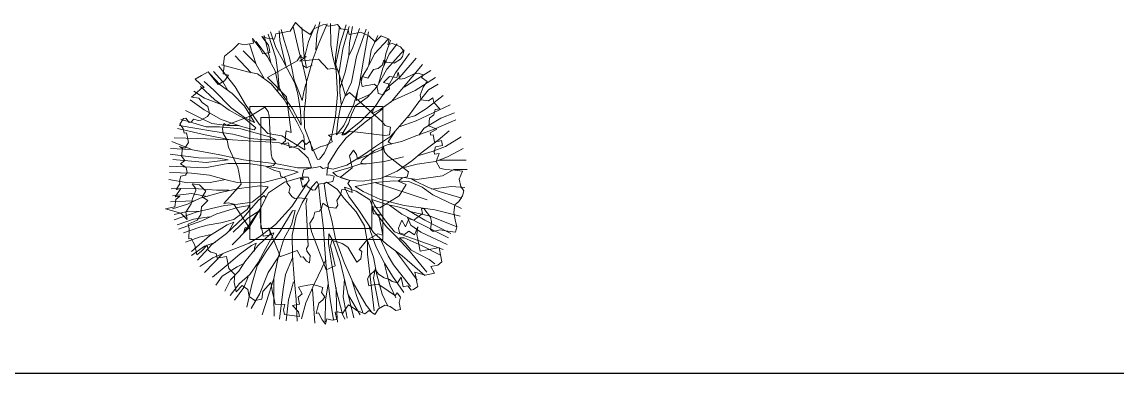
# Model space of a CAD drawing. Header units: millimetres. Extents: x 14385 to 129787, y 107826 to 186798.
# Drawn here: x 46392 to 52562, y 122247 to 124224 of the extents above; entities that cross this region are included whole.
import ezdxf

# ---------------------------------------------------------------- set-up
doc = ezdxf.new("R2010")
doc.units = ezdxf.units.MM
doc.header["$LTSCALE"] = 1000
doc.layers.add('FF-PLANTS', color=86, linetype='Continuous')

# ---------------------------------------------------------------- blocks, each defined once
blk = doc.blocks.new('A$C248961A9')
at = {"linetype": 'Continuous', "lineweight": 5}
for p, q in [((-134.2, 873.2), (-101.3, 736.2)), ((-85.4, 867.6), (-73, 720.8)), ((-7.8, 883), (-47.6, 789.2)), ((16.9, 898.9), (-0.3, 825.9)), ((59, 888.7), (13, 782.8)), ((78.9, 770.2), (76.7, 890.3)), ((127.7, 875.5), (116.2, 783.4)), ((164.6, 882.3), (131.6, 774.9)), ((182.2, 873.2), (147.3, 747.3)), ((201.3, 873), (183.3, 781.7)), ((-297, 822.6), (-259, 669.6)), ((-274.1, 830.7), (-231.2, 696.8)), ((-231.5, 755.4), (-261.8, 844)), ((-212.9, 849), (-209.1, 794.4)), ((-200.9, 855.9), (-183.2, 794.5)), ((-0.3, 825.9), (-5, 742.7)), ((240.6, 861.1), (201, 749.1)), ((278.2, 858.4), (224.3, 703.9)), ((262, 683.1), (290.5, 843.9)), ((343.3, 822), (306.7, 739.6)), ((-379.6, 776.3), (-341.9, 659.4)), ((-341.8, 789.7), (-277.8, 701.9)), ((-191.5, 682.8), (-231.5, 755.4)), ((-209.1, 794.4), (-190.6, 723.6)), ((-183.2, 794.5), (-155.8, 704.3)), ((-47.6, 789.2), (-68.1, 705.9)), ((13, 782.8), (-21.1, 692.4)), ((88.8, 711.4), (78.9, 770.2)), ((116.2, 783.4), (105.6, 697.9)), ((131.6, 774.9), (105.9, 656.4)), ((147.3, 747.3), (123.6, 606.8)), ((201, 749.1), (179.6, 710.4)), ((183.3, 781.7), (180.6, 710.6)), ((402.2, 801.5), (325.3, 719)), ((415, 795.6), (389, 718.6)), ((491.1, 742.4), (395, 632.4)), ((453.1, 776), (406.8, 717.1)), ((-370.4, 612.8), (-460.3, 709)), ((-415.6, 736.6), (-343.1, 665.6)), ((-277.8, 701.9), (-235.6, 623.3)), ((-231.2, 696.8), (-220.1, 613.8)), ((-164.3, 633.1), (-191.5, 682.8)), ((-190.6, 723.6), (-175.4, 653.2)), ((-155.8, 704.3), (-140.5, 639.3)), ((-101.3, 736.2), (-77.4, 647.3)), ((-73, 720.8), (-59, 639.5)), ((-21.1, 692.4), (-56.2, 567.5)), ((108.5, 628.1), (88.8, 711.4)), ((105.6, 697.9), (104.8, 662.5)), ((180.6, 710.6), (160.1, 615.6)), ((224.3, 703.9), (195.8, 560.2)), ((238.7, 540.5), (262, 683.1)), ((325.3, 719), (286.1, 639.1)), ((306.7, 739.6), (293.4, 656.7)), ((406.8, 717.1), (372.5, 639.3)), ((389, 718.6), (377.8, 653.3)), ((443.6, 612.8), (522.1, 721.3)), ((559.8, 695.1), (468.5, 587.2)), ((-529.8, 560.9), (-582.1, 620.2)), ((-552.7, 649.9), (-460.1, 534)), ((-391, 618.1), (-536.1, 657.7)), ((-333.7, 606.8), (-391, 618.1)), ((-341.9, 659.4), (-297.6, 580.3)), ((-235.6, 623.3), (-217.5, 542.9)), ((-123.2, 554.4), (-164.3, 633.1)), ((-140.5, 639.3), (-127.9, 571.5)), ((-79.9, 655.3), (-58.1, 640.7)), ((-77.4, 647.3), (-58, 566.1)), ((-58.1, 640.7), (-27, 655.9)), ((104.8, 662.5), (127.7, 595.9)), ((116.2, 489.9), (108.5, 628.1)), ((286.1, 639.1), (243.8, 570.4)), ((395, 632.4), (339.7, 536.3)), ((372.5, 639.3), (346.9, 548.5)), ((595.9, 660.1), (420.7, 451.1)), ((641.7, 625), (491.5, 532.3)), ((-634.3, 564.3), (-579.4, 514)), ((-543.6, 544), (-600.6, 605.6)), ((-500.9, 513.6), (-529.8, 560.9)), ((-257.6, 550.4), (-333.7, 606.8)), ((-220.1, 613.8), (-212.1, 531.2)), ((-127.9, 571.5), (-102.8, 510.7)), ((-58, 566.1), (-61, 473.7)), ((127.7, 595.9), (130.3, 502.5)), ((160.1, 615.6), (129.5, 523.7)), ((195.8, 560.2), (165.4, 496.1)), ((468.5, 587.2), (394, 526.5)), ((395.5, 526.8), (443.6, 612.8)), ((667.9, 586.8), (553.5, 512.4)), ((-692.9, 509.1), (-633.6, 469.4)), ((-574.7, 460.6), (-655.6, 536.3)), ((-579.4, 514), (-482.6, 415.1)), ((-476.5, 496.4), (-543.6, 544)), ((-408, 424.5), (-476.5, 496.4)), ((-460.1, 534), (-402.4, 434.2)), ((-183.8, 461.5), (-257.6, 550.4)), ((-217.5, 542.9), (-219.1, 511.6)), ((-212.1, 531.2), (-193.9, 490.3)), ((-107.6, 493.6), (-123.2, 554.4)), ((-91.1, 399), (-107.6, 493.6)), ((-102.8, 510.7), (-83.4, 457.2)), ((-83.4, 457.2), (-73.4, 506.2)), ((-73.4, 506.2), (-61.7, 551.4)), ((130.3, 502.5), (137.4, 435.7)), ((165.4, 496.1), (132.5, 421.9)), ((208.2, 436.9), (238.7, 540.5)), ((228.9, 502.1), (221.4, 456.8)), ((339.7, 536.3), (283.6, 473.2)), ((324.8, 416.9), (395.5, 526.8)), ((553.5, 512.4), (417.6, 450.4)), ((569.2, 442.1), (629.5, 516.8)), ((629.5, 516.8), (682.8, 549.4)), ((-712.6, 461.2), (-635.2, 404)), ((-633.6, 469.4), (-533.4, 432)), ((-494.1, 403), (-574.7, 460.6)), ((-402.4, 434.2), (-324.4, 322.7)), ((-193.9, 490.3), (-137.6, 409.4)), ((-111.3, 333.8), (-183.8, 461.5)), ((-61, 473.7), (-72.2, 391.3)), ((104.3, 365.8), (116.2, 489.9)), ((152.2, 316.2), (208.2, 436.9)), ((283.6, 473.2), (218.1, 426.2)), ((221.4, 456.8), (302.6, 493.3)), ((420.7, 451.1), (356.1, 405.4)), ((520.3, 374.1), (569.2, 442.1)), ((711.7, 485.1), (617.2, 411.7)), ((-739.4, 400), (-646, 353.7)), ((-635.2, 404), (-539.3, 349.7)), ((-399.4, 349.5), (-494.1, 403)), ((-482.6, 415.1), (-401.9, 357.5)), ((-350.5, 332.1), (-408, 424.5)), ((-137.6, 409.4), (-88.6, 317.3)), ((-88.6, 317.3), (-91.1, 399)), ((-72.2, 391.3), (-68.6, 303.4)), ((132.5, 421.9), (117.9, 340.9)), ((195.3, 377.6), (178.2, 327)), ((218.1, 426.2), (195.3, 377.6)), ((248.8, 341), (324.8, 416.9)), ((373.3, 412.2), (272.3, 334.2)), ((311.4, 383.1), (321, 417.1)), ((356.1, 405.4), (311.4, 383.1)), ((415.3, 254.7), (520.3, 374.1)), ((552.3, 370.2), (508.9, 358.8)), ((617.2, 411.7), (552.3, 370.2)), ((750.8, 431.6), (560.5, 343.1)), ((775.9, 387.8), (699, 356.5)), ((-775.3, 316.6), (-676.7, 299.2)), ((-718, 336.3), (-766.3, 350.6)), ((-624, 309.3), (-718, 336.3)), ((-646, 353.7), (-591.4, 327.9)), ((-548.7, 309.3), (-624, 309.3)), ((-591.4, 327.9), (-505.3, 315.3)), ((-428.4, 297.5), (-548.7, 309.3)), ((-539.3, 349.7), (-425, 311)), ((-505.3, 315.3), (-436.6, 316)), ((-425, 311), (-353.7, 292)), ((-401.9, 357.5), (-350.5, 332.1)), ((-343, 302.8), (-399.4, 349.5)), ((-324.4, 322.7), (-275.6, 271.2)), ((-74, 258.5), (-111.3, 333.8)), ((82.3, 250.1), (104.3, 365.8)), ((117.9, 340.9), (110, 263.5)), ((110, 263.5), (152.2, 316.2)), ((178.2, 327), (140.2, 263.5)), ((152, 262.8), (248.8, 341)), ((272.3, 334.2), (165.5, 247.5)), ((560.5, 343.1), (463.1, 308.6)), ((699, 356.5), (605.6, 300.4)), ((783.1, 348.8), (657.6, 294.4)), ((-784.4, 299.8), (-629.4, 264.4)), ((-676.7, 299.2), (-587, 284.1)), ((-629.4, 264.4), (-486.2, 235)), ((-587, 284.1), (-473.7, 267.6)), ((-473.7, 267.6), (-378, 243.1)), ((-265.9, 253), (-428.4, 297.5)), ((-353.7, 292), (-343, 302.8)), ((-275.6, 271.2), (-196.9, 258.1)), ((-229.9, 236.1), (-265.9, 253)), ((-196.9, 258.1), (-67.7, 178.8)), ((-67.7, 178.8), (-74, 258.5)), ((-68.6, 303.4), (-31.1, 204.7)), ((42.6, 161.6), (82.3, 250.1)), ((165.5, 247.5), (117.5, 186.1)), ((140.2, 263.5), (152, 262.8)), ((329.6, 197), (415.3, 254.7)), ((439.6, 281.2), (402.6, 223.2)), ((562.7, 260.3), (476.8, 226.1)), ((657.6, 294.4), (562.7, 260.3)), ((605.6, 300.4), (574.6, 261.8)), ((683.2, 233.6), (745.6, 285.3)), ((812.6, 252.6), (724.1, 198.6)), ((-711.4, 180.8), (-824.8, 186.6)), ((-700.5, 178.9), (-817.4, 226.6)), ((-670, 243), (-804.2, 246.5)), ((-475.6, 235.1), (-670, 243)), ((-358.7, 228), (-475.6, 235.1)), ((-378, 243.1), (-286.9, 234.7)), ((-216.5, 220.8), (-358.7, 228)), ((-286.9, 234.7), (-229.9, 236.1)), ((-103.8, 185), (-216.5, 220.8)), ((-31.1, 204.7), (2.9, 124.4)), ((117.5, 186.1), (63.8, 98.9)), ((268.5, 155.2), (329.6, 197)), ((396.4, 208), (325.6, 175.9)), ((476.8, 226.1), (396.4, 208)), ((402.6, 223.2), (423, 210.4)), ((594, 165.6), (683.2, 233.6)), ((724.1, 198.6), (649.1, 168.8)), ((824.3, 186.8), (735.5, 140.2)), ((-666.3, 134.9), (-826.8, 154.2)), ((-810.8, 125.5), (-705.2, 116)), ((-547, 151.7), (-700.5, 178.9)), ((-555.7, 132.8), (-666.3, 134.9)), ((-623.1, 107.8), (-498.9, 123.5)), ((-498.9, 123.5), (-555.7, 132.8)), ((-412.3, 122.7), (-547, 151.7)), ((-48.5, 132.7), (-103.8, 185)), ((-29.9, 78), (-48.5, 132.7)), ((2.9, 124.4), (14.3, 125.7)), ((14.3, 125.7), (42.6, 161.6)), ((168.7, 93.4), (268.5, 155.2)), ((325.6, 175.9), (255.3, 120.4)), ((489.1, 140.1), (380.5, 113.9)), ((535.3, 116.9), (594, 165.6)), ((649.1, 168.8), (574.6, 147.6)), ((735.5, 140.2), (668.3, 114.2)), ((-630.4, 78.5), (-831.3, 87.1)), ((-705.2, 116), (-623.1, 107.8)), ((-501.2, 101.7), (-630.4, 78.5)), ((-384.8, 102.9), (-501.2, 101.7)), ((-225.9, 100.4), (-412.3, 122.7)), ((-133.5, 62.4), (-384.8, 102.9)), ((-109.4, 78.1), (-225.9, 100.4)), ((-104.3, 53.6), (-133.5, 62.4)), ((-33.5, 77), (-109.4, 78.1)), ((63.8, 98.9), (63.9, 75.5)), ((63.9, 75.5), (91.3, 70.6)), ((180.6, 77.8), (90.1, 51.2)), ((91.3, 70.6), (168.7, 93.4)), ((247.4, 100.5), (180.6, 77.8)), ((279.3, 99.9), (247.4, 100.5)), ((255.3, 120.4), (247.8, 103.8)), ((247.8, 103.8), (257.7, 101.7)), ((380.5, 113.9), (279.3, 99.9)), ((452.3, 58.7), (535.3, 116.9)), ((565.3, 97.6), (476.2, 75.5)), ((668.3, 114.2), (565.3, 97.6)), ((840.8, 120.9), (689.3, 120.8)), ((771.2, 67.7), (707.7, 32.9)), ((847.3, 69), (771.2, 67.7)), ((-834.4, 12.8), (-727, -6.1)), ((-829.9, 51.1), (-706.2, 47.4)), ((-706.2, 47.4), (-605.5, 35.8)), ((-605.5, 35.8), (-511.6, 9.8)), ((-600.1, -4.7), (-515.3, 12.2)), ((-511.6, 9.8), (-448.4, -5.6)), ((-292.9, -3.5), (-197.9, 20.9)), ((-197.9, 20.9), (-104.3, 53.6)), ((-84.6, 24.7), (-181.2, -3.3)), ((-140.4, -139.7), (-43, 9)), ((-48.6, 24.9), (-84.6, 24.7)), ((-43, 9), (-48.6, 24.9)), ((0, 0), (-25.6, -27.8)), ((9.2, -15.1), (0, 0)), ((90.1, 51.2), (115.1, 30.8)), ((115.1, 30.8), (187.6, 5.7)), ((187.6, 5.7), (258.1, 2.5)), ((258.1, 2.5), (358.2, 17.4)), ((431, 5.1), (328.9, -4.8)), ((358.2, 17.4), (452.3, 58.7)), ((504.2, 21.7), (389, 28.2)), ((518.6, 1.3), (431, 5.1)), ((563.1, 12.9), (504.2, 21.7)), ((592.9, -31), (518.6, 1.3)), ((556.6, 1.9), (533, 15)), ((625.2, -30.5), (556.6, 1.9)), ((707.7, 32.9), (563.1, 12.9)), ((-820.2, -40.8), (-690.2, -38.8)), ((-727, -6.1), (-600.1, -4.7)), ((-690.2, -38.8), (-564.6, -47.3)), ((-542.5, -60.8), (-656.4, -92.4)), ((-564.6, -47.3), (-495.5, -48.7)), ((-437, -38.4), (-542.5, -60.8)), ((-448.4, -5.6), (-292.9, -3.5)), ((-320.9, -24.4), (-437, -38.4)), ((-274.3, -29.4), (-320.9, -24.4)), ((-308, -70.7), (-274.3, -29.4)), ((-181.2, -3.3), (-271.8, -63.1)), ((-25.6, -27.8), (-82.3, -118.9)), ((19.2, -109), (9.2, -15.1)), ((54.5, -2.3), (40.5, -12.7)), ((40.5, -12.7), (54.6, -105.8)), ((115, -42.8), (54.5, -2.3)), ((154.2, -94.2), (115, -42.8)), ((155.2, -31.1), (180.8, -83.3)), ((220.8, -53.4), (155.2, -31.1)), ((328.9, -4.8), (215.4, -26.8)), ((215.4, -26.8), (261, -55.6)), ((298.4, -103.1), (220.8, -53.4)), ((261, -55.6), (359.5, -100.8)), ((331.9, -6.4), (621, -101.8)), ((654, -74.5), (592.9, -31)), ((689.2, -55.3), (625.2, -30.5)), ((757, -27.1), (645.4, -42.2)), ((816, -93.5), (689.2, -55.3)), ((834.5, -33), (757, -27.1)), ((-824.6, -114.3), (-740.7, -109.3)), ((-813, -79.8), (-705.2, -66.5)), ((-740.7, -109.3), (-690.2, -107.1)), ((-656.4, -92.4), (-728.4, -126.9)), ((-705.2, -66.5), (-617.3, -83.1)), ((-445.3, -127.6), (-364, -114.6)), ((-331, -106.6), (-415.8, -203.6)), ((-364, -114.6), (-308, -70.7)), ((-298.1, -78.3), (-331, -106.6)), ((-271.8, -63.1), (-315.4, -148.1)), ((-285.1, -91.5), (-298.1, -78.3)), ((-82.3, -118.9), (-116, -194.3)), ((38.3, -262.9), (19.2, -109)), ((54.6, -105.8), (84, -218)), ((221.4, -170.7), (154.2, -94.2)), ((180.8, -83.3), (236.6, -161)), ((322.3, -163.1), (298.4, -103.1)), ((310, -99.6), (325.5, -131.5)), ((388.2, -126.7), (310, -99.6)), ((359.5, -100.8), (492.7, -133.3)), ((815.4, -150.2), (654, -74.5)), ((-728.4, -126.9), (-812.7, -152.3)), ((-804.6, -184.7), (-721.2, -166)), ((-803.3, -214.3), (-674.8, -170)), ((-721.2, -166), (-664.5, -168.8)), ((-674.8, -170), (-519.4, -133.8)), ((-562.5, -181.3), (-647.6, -219.7)), ((-447.1, -146.2), (-562.5, -181.3)), ((-519.4, -133.8), (-445.3, -127.6)), ((-466.7, -212.2), (-393.2, -157.1)), ((-378.4, -133.7), (-447.1, -146.2)), ((-393.2, -157.1), (-378.4, -133.7)), ((-387.8, -206.1), (-321.7, -162.2)), ((-315.4, -148.1), (-383.5, -260.7)), ((-232, -240.3), (-140.4, -139.7)), ((-136.6, -163.5), (-208.8, -282.3)), ((-143, -242.7), (-122.9, -162.7)), ((-122.9, -162.7), (-136.6, -163.5)), ((268.4, -249.3), (221.4, -170.7)), ((236.6, -161), (319.3, -286.5)), ((392.4, -255), (322.3, -163.1)), ((325.5, -131.5), (380.8, -212.6)), ((455.5, -141.2), (388.2, -126.7)), ((479, -182.1), (410.3, -131.6)), ((502.5, -154.7), (455.5, -141.2)), ((580.1, -235.4), (479, -182.1)), ((492.7, -133.3), (664.4, -158.8)), ((608.4, -216.6), (502.5, -154.7)), ((639.3, -195), (533.1, -170.7)), ((664.4, -158.8), (806.7, -194.7)), ((-787.4, -243), (-694.7, -211.5)), ((-647.6, -219.7), (-779.6, -268)), ((-694.7, -211.5), (-603.8, -198.7)), ((-658.8, -256.2), (-617.4, -245.3)), ((-617.4, -245.3), (-541.6, -231.3)), ((-605.1, -305.6), (-504.3, -243.7)), ((-541.6, -231.3), (-466.7, -212.2)), ((-415.8, -203.6), (-509.7, -291.8)), ((-504.3, -243.7), (-468.1, -227.5)), ((-468.1, -227.5), (-496.6, -279.4)), ((-471.9, -283.8), (-387.8, -206.1)), ((-323.8, -311), (-232, -240.3)), ((-185.5, -322.2), (-143, -242.7)), ((-116, -194.3), (-138.5, -301.5)), ((84, -218), (105.3, -321.3)), ((380.8, -212.6), (437.3, -282.8)), ((510.1, -201.1), (528.9, -245.2)), ((528.9, -245.2), (586, -284.3)), ((741.2, -315.3), (580.1, -235.4)), ((755.7, -290.9), (608.4, -216.6)), ((785.5, -251.5), (639.3, -195)), ((-751.4, -288.7), (-658.8, -256.2)), ((-706.5, -393.3), (-605.1, -305.6)), ((-663.2, -312.6), (-595.9, -298.3)), ((-509.7, -291.8), (-591.9, -354.1)), ((-383.5, -260.7), (-476.2, -355.1)), ((-260.3, -293.2), (-331.5, -360.7)), ((-290, -378.5), (-247.8, -303.4)), ((-208.8, -282.3), (-285.8, -392.6)), ((-242.3, -287.3), (-260.3, -293.2)), ((-247.8, -303.4), (-242.3, -287.3)), ((-138.5, -301.5), (-137.2, -416.5)), ((43.8, -355.7), (38.3, -262.9)), ((68.2, -292.9), (65.7, -347.8)), ((92.1, -335.8), (68.2, -292.9)), ((280.9, -322.4), (268.4, -249.3)), ((302.8, -280.4), (294.2, -251.3)), ((335.2, -369.5), (302.8, -280.4)), ((319.3, -286.5), (392.2, -351)), ((453.7, -316.6), (392.4, -255)), ((437.3, -282.8), (502.3, -307.4)), ((502.3, -307.4), (570.3, -331.3)), ((586, -284.3), (734.4, -353.1)), ((-739.8, -339.6), (-663.2, -312.6)), ((-706.5, -415.8), (-633.7, -362.9)), ((-591.9, -354.1), (-673.1, -441.7)), ((-633.7, -362.9), (-569.1, -339.6)), ((-510.3, -396.5), (-381.8, -346.8)), ((-431.6, -406.5), (-367.2, -359.7)), ((-331.5, -360.7), (-405.8, -451.1)), ((-381.8, -346.8), (-323.8, -311)), ((-367.2, -359.7), (-342, -346.9)), ((-342, -346.9), (-351.1, -372.3)), ((-219.8, -434.1), (-185.5, -322.2)), ((52.7, -477.6), (43.8, -355.7)), ((65.7, -347.8), (83.9, -468.8)), ((131.2, -449.2), (92.1, -335.8)), ((105.3, -321.3), (153.5, -455.1)), ((319.1, -425.3), (280.9, -322.4)), ((284.6, -408), (285.4, -332.1)), ((381.5, -458.9), (335.2, -369.5)), ((401.4, -417.4), (359.6, -323.8)), ((392.2, -351), (480.9, -417.6)), ((518.5, -386.1), (453.7, -316.6)), ((465.1, -315.3), (497.2, -345.8)), ((492.7, -315.8), (465.1, -315.3)), ((593.3, -360.6), (492.7, -315.8)), ((497.2, -345.8), (531.1, -385.6)), ((570.3, -331.3), (712.1, -381.3)), ((692.9, -412), (593.3, -360.6)), ((-658.6, -477.1), (-586, -428.6)), ((-633.2, -511.2), (-531.8, -406.4)), ((-586, -428.6), (-510.3, -396.5)), ((-499.3, -464.6), (-431.6, -406.5)), ((-351.1, -372.3), (-351.9, -390.6)), ((-285.8, -392.6), (-335.9, -473.7)), ((-330, -454.2), (-290, -378.5)), ((-274, -510.6), (-215.1, -422.4)), ((-176.8, -523.1), (-137.2, -428.2)), ((-137.2, -416.5), (-128.4, -543.8)), ((303.6, -567.3), (284.6, -408)), ((338.6, -524.6), (319.1, -425.3)), ((431.9, -467.5), (401.4, -417.4)), ((516, -486.9), (444, -390.2)), ((480.9, -417.6), (608.5, -528.1)), ((619.7, -508.7), (518.5, -386.1)), ((531.1, -385.6), (633.2, -438.6)), ((-588.4, -537.9), (-499.3, -464.6)), ((-534, -531.7), (-449.3, -479.6)), ((-449.3, -479.6), (-407.6, -459)), ((-405.8, -451.1), (-439.6, -503.1)), ((-377.6, -523.1), (-330, -454.2)), ((-335.9, -473.7), (-365.3, -578.1)), ((-241.7, -544.3), (-219.8, -434.1)), ((-14.1, -577.1), (50.6, -440.6)), ((75.1, -660.6), (52.7, -477.6)), ((83.9, -468.8), (109.1, -609.7)), ((160.7, -574.1), (131.2, -449.2)), ((153.5, -455.1), (205.4, -568.9)), ((330.9, -485.7), (319.4, -543.6)), ((396, -525.2), (380.3, -463.5)), ((427, -532.5), (381.5, -458.9)), ((526.8, -590.3), (431.9, -467.5)), ((565.9, -555.3), (516, -486.9)), ((633.2, -438.6), (664.2, -462.9)), ((-569, -582.9), (-534, -531.7)), ((-485.4, -553.4), (-518.1, -616.9)), ((-439.6, -503.1), (-485.4, -553.4)), ((-436, -573.9), (-377.6, -523.1)), ((-410.9, -595.2), (-386.9, -535.7)), ((-322, -628.6), (-274, -510.6)), ((-242, -545.5), (-269.3, -627)), ((-241.8, -646.8), (-241.7, -544.3)), ((-190.2, -604.9), (-176.8, -523.1)), ((-128.4, -543.8), (-115.9, -662.7)), ((149.2, -649.1), (155, -548.7)), ((223, -640.9), (195, -547.6)), ((319.4, -543.6), (350.5, -705.6)), ((368.4, -633.5), (338.6, -524.6)), ((412.5, -585.8), (396, -525.2)), ((489.5, -623.8), (427, -532.5)), ((-488.1, -641.5), (-436, -573.9)), ((-463.2, -667.1), (-410.9, -595.2)), ((-365.3, -578.1), (-394.5, -705.9)), ((-210.6, -774.6), (-190.2, -604.9)), ((-132.1, -563.8), (-159, -664.4)), ((-62.4, -682.3), (-14.1, -577.1)), ((-10.3, -797.2), (-23.8, -604.8)), ((64.4, -577.5), (48.9, -665.1)), ((108.6, -595.9), (110, -711.9)), ((109.1, -609.7), (144.8, -745.1)), ((209.2, -766.6), (160.7, -574.1)), ((205.4, -568.9), (277.6, -695.5)), ((322.8, -727.5), (303.6, -567.3)), ((445.4, -654.5), (412.5, -585.8)), ((-370.6, -714.7), (-322, -628.6)), ((-269.3, -627), (-307, -749.2)), ((-240.3, -757.5), (-241.8, -646.8)), ((-159, -664.4), (-173.1, -782.7)), ((-115.9, -662.7), (-110.2, -784.3)), ((48.9, -665.1), (46.5, -789.4)), ((93.8, -778.3), (75.1, -660.6)), ((171.4, -768.2), (149.2, -649.1)), ((244.2, -749.6), (175.1, -634.1)), ((258.8, -736.9), (223, -640.9)), ((398.3, -697.6), (368.4, -633.5)), ((-87.1, -771.9), (-62.4, -682.3)), ((110, -711.9), (116.2, -790.6)), ((277.6, -695.5), (306.5, -731)), ((144.8, -745.1), (158.5, -773.1))]:
    blk.add_line(p, q, dxfattribs=at)
at = {"linetype": 'Continuous', "lineweight": 5, "flags": 128}
for points in [[(-738.8, -172.4), (-730.6, -212.7), (-765.2, -177.5), (-852.7, -152.6), (-799.9, -142.4), (-794.9, -99.6), (-771.2, -81.1), (-797.6, -86.2), (-766.2, -38.3), (-792.6, -43.4), (-771.7, -11.5), (-774.5, 1.9), (-766.7, 31.3), (-740.3, 36.4), (-729.8, 52.4), (-735.3, 79.2), (-751.3, 90), (-767.2, 100.9), (-743.6, 119.4), (-762.3, 143.7), (-757.3, 186.5), (-773.2, 197.3), (-744.1, 189), (-723.1, 220.9), (-728.6, 247.8), (-734.1, 274.6), (-747.3, 272), (-752.8, 298.9), (-771.5, 323.1), (-750.6, 355), (-737.4, 357.6), (-718.7, 333.3), (-705.5, 335.9), (-695, 351.8), (-665.8, 343.5), (-652.6, 346.1), (-615.7, 367.1), (-605.3, 383.1), (-613.5, 423.3), (-645.4, 445), (-664.1, 469.3), (-706.5, 475.1), (-682.8, 493.6), (-648.6, 528.1), (-635.4, 530.6), (-686, 576.6), (-649.2, 597.7), (-612.3, 618.7), (-593.6, 594.4), (-556.2, 545.9), (-519.3, 567), (-498.4, 598.9), (-527.5, 607.2), (-522.6, 650), (-525.3, 663.4), (-520.3, 706.2), (-473, 743.2), (-438.8, 777.6), (-409.7, 769.3), (-356.8, 779.5), (-362.3, 806.4), (-324.9, 757.8), (-303.5, 720.1), (-263.9, 727.8), (-266.6, 741.2), (-272.1, 768), (-290.8, 792.3), (-309.5, 816.5), (-280.3, 808.2), (-238, 802.5), (-230.2, 831.8), (-190.6, 839.5), (-164.2, 844.6), (-151, 847.1), (-119.6, 895), (-84.9, 859.9), (-37.1, 827.3), (-16.2, 859.2), (33.9, 882.8), (47.1, 885.4), (63.1, 874.5), (89.5, 879.6), (115.9, 884.7), (134.6, 860.4), (177, 854.7), (182.5, 827.8), (222.1, 835.5), (248.5, 840.6), (293.6, 821.4), (328.3, 786.3), (362.4, 820.7), (407.5, 801.6), (399.8, 772.2), (426.2, 777.3), (471.3, 758.1), (490, 733.8), (482.3, 704.5), (471.8, 688.5), (434.9, 667.4), (392.6, 673.2), (376.6, 684.1), (368.9, 654.7), (345.2, 636.2), (318.8, 631.1), (287.4, 583.2), (258.2, 591.5), (250.5, 562.2), (256, 535.3), (282.4, 540.4), (295.6, 543), (322.1, 548.1), (338, 537.2), (343.5, 510.4), (346.2, 497), (375.4, 488.7), (385.9, 504.6), (409.5, 523.1), (404, 550), (374.9, 558.3), (409, 592.7), (451.4, 587), (459.1, 616.4), (467.3, 576.1), (493.8, 581.2), (543.9, 604.8), (570.3, 609.9), (599.4, 601.6), (589, 585.6), (620.9, 563.9), (599.9, 532), (581.7, 486.7), (587.2, 459.9), (629.6, 454.1), (653.3, 472.6), (658.8, 445.8), (693.4, 410.6), (667, 405.5), (659.3, 376.2), (635.6, 357.7), (630.6, 314.9), (675.7, 295.7), (638.8, 274.6), (641.6, 261.2), (654.8, 263.8), (663, 223.5), (689.4, 228.6), (702.6, 231.2), (708.1, 204.4), (668.5, 196.7), (660.8, 167.4), (663.5, 153.9), (689.9, 159), (671.7, 113.7), (693.2, 76), (722.3, 67.7), (777.9, 64.5), (820.3, 58.7), (802.1, 13.4), (810.3, -26.8), (829, -51.1), (821.3, -80.5), (800.4, -112.4), (776.7, -130.9), (771.7, -173.7), (779.9, -213.9), (788.2, -254.2), (780.4, -283.5), (738.1, -277.8), (695.7, -272), (656.1, -279.6), (640.1, -268.8), (645.1, -226), (639.6, -199.2), (602.2, -150.6), (589, -153.2), (594.5, -180), (547.2, -217), (518, -208.7), (499.8, -254), (478.4, -216.3), (460.2, -261.7), (465.7, -288.5), (494.8, -296.8), (518.5, -278.3), (550.4, -300), (568.6, -254.7), (563.6, -297.5), (569.1, -324.3), (582.8, -391.4), (622.4, -383.7), (662.1, -376.1), (688.5, -371), (696.7, -411.2), (704.9, -451.4), (681.3, -469.9), (641.6, -477.6), (663.1, -515.3), (636.7, -520.4), (610.2, -525.5), (551.9, -508.8), (557.4, -535.7), (565.6, -575.9), (568.4, -589.3), (544.7, -607.8), (531.5, -610.4), (512.8, -586.1), (486.4, -591.2), (475.4, -537.5), (454.5, -569.5), (425.3, -561.2), (409.4, -550.3), (380.2, -542), (348.3, -520.3), (329.6, -496), (295.5, -530.4), (285, -546.4), (293.2, -586.6), (319.7, -581.5), (346.1, -576.4), (393.9, -609), (409.9, -619.9), (441.8, -641.6), (452.3, -625.7), (470.9, -649.9), (463.2, -679.3), (471.5, -719.5), (445, -724.6), (413.1, -702.9), (384, -694.6), (347.1, -715.7), (326.2, -747.6), (294.3, -725.8), (270.6, -744.4), (225.5, -725.2), (209.5, -714.3), (177.6, -692.6), (156.7, -724.5), (146.2, -740.5), (117.1, -732.2), (103.9, -734.7), (112.1, -774.9), (85.7, -780), (56.5, -771.7), (48.8, -801.1), (30.1, -776.8), (8.7, -739.1), (-4.6, -741.7), (3.2, -712.3), (10.9, -682.9), (34.6, -664.4), (45, -648.5), (26.3, -624.2), (34.1, -594.8), (4.9, -586.5), (-24.3, -578.2), (-50.7, -583.3), (-90.3, -590.9), (-103.5, -593.5), (-82.1, -631.2), (-105.7, -649.7), (-97.5, -689.9), (-137.1, -697.6), (-102.5, -732.7), (-97, -759.5), (-139.4, -753.8), (-181.7, -748), (-187.2, -721.2), (-179.5, -691.8), (-235.1, -688.6), (-240.6, -661.8), (-248.8, -621.5), (-259.8, -567.9), (-304.4, -618.3), (-309.4, -661.1), (-349, -668.7), (-380.9, -647), (-389.1, -606.8), (-421, -585.1), (-455.1, -619.5), (-466.1, -565.9), (-461.1, -523.1), (-495.8, -488), (-509.5, -420.9), (-562.3, -431.1), (-567.8, -404.3), (-597, -396), (-612.9, -385.1), (-618.4, -358.3), (-652.5, -392.8), (-676.2, -411.3), (-687.2, -357.6), (-708.6, -319.9), (-721.8, -322.5), (-719.6, -266.3), (-725.1, -239.5), (-675, -215.9), (-654.1, -183.9), (-649.1, -141.2), (-614.9, -106.7), (-646.8, -85), (-625.9, -53.1), (-660.6, -17.9), (-702.9, -12.2), (-684.2, -36.4), (-681.5, -49.8), (-699.7, -95.2), (-707.4, -124.5)], [(-114.5, 199), (-80.4, 233.4), (-61.7, 209.2), (-38, 227.7), (-32.6, 200.9), (-27.1, 174), (23, 197.6), (49.4, 202.7), (86.3, 223.8), (80.8, 250.6), (64.9, 261.5), (104.5, 269.1), (144.1, 276.8), (160.1, 265.9), (183.8, 284.4), (383.6, 259), (410, 264.1), (415, 306.9), (385.8, 315.2), (367.1, 339.5), (184.9, 502.3), (161.3, 483.8), (117.8, 629.3), (88.6, 637.6), (62.2, 632.5), (9.4, 689.4), (-94.9, 678.9), (-60.2, 703.9), (-86.6, 698.8), (-89.4, 712.2), (-110.3, 680.2), (-278.2, 585.8), (-171.3, 476.5), (-144.2, 276.9), (-173.4, 285.2), (-178.3, 242.4), (-175.6, 229), (-199.3, 210.5), (-159.7, 218.1), (-154.2, 191.3)], [(-55.8, -390.4), (-58.5, -377), (-48.1, -361), (-59.2, -138.9), (-61.9, -125.4), (-54.2, -96.1), (-96.6, -90.3), (-123, -95.4), (-138.9, -84.5), (-157.6, -60.3), (-149.9, -30.9), (-168.6, -6.6), (-174.1, 20.2), (-203.2, 28.5), (-208.7, 55.3), (-237.9, 63.6), (-283, 82.8), (-243.4, 90.5), (-232.9, 106.4), (-251.6, 130.7), (-257.1, 157.5), (-268.1, 368.8), (-273.6, 395.6), (-292.3, 419.9), (-372.5, 371.2), (-508.5, 317.1), (-524.4, 328), (-532.2, 298.6), (-526.7, 271.8), (-505.2, 234.1), (-497, 193.9), (-445.2, 79.4), (-439.7, 52.6), (-431.5, 12.4), (-426, -14.5), (-523.3, -123.4), (-496.9, -118.3), (-467.7, -126.7), (-375.4, -266.5), (-404.6, -258.2), (-412.3, -287.6), (-321.6, -155.8), (-317.9, -226.5), (-315.2, -239.9), (-309.7, -266.7), (-304.2, -293.6), (-301.5, -307), (-288.3, -304.4), (-261.8, -299.3), (-267.3, -272.5), (-270.1, -259.1), (-210.5, -410.5), (-207.8, -423.9), (-111.4, -387.2), (-89.9, -424.9), (-76.7, -422.3), (-58, -446.6), (-42.1, -457.5), (-37.1, -414.7)], [(114.1, -339.4), (143.2, -347.7), (175.1, -369.4), (224.9, -453.7), (248.5, -435.2), (253.5, -392.4), (237.6, -381.5), (282.3, -329.4), (343.6, -292.9), (372.7, -301.2), (364.5, -261), (349, -190.1), (362.2, -187.5), (319.9, -181.7), (311.6, -141.5), (354, -147.3), (463.7, -79.8), (503.6, -16.3), (458.5, 2.9), (482.2, 21.4), (508.6, 26.5), (516.3, 55.8), (399.2, 144.5), (380.5, 168.7), (375, 195.6), (364.6, 179.6), (229.9, 126), (224.4, 152.9), (205.7, 177.1), (184.8, 145.2), (193, 105), (198.5, 78.1), (130.9, 23.3), (185.8, 6), (175.3, -10), (194, -34.2), (199.5, -61.1), (154.4, -41.9), (141.2, -44.4), (133.5, -73.8), (112.5, -105.7), (118, -132.5), (107.5, -148.5), (65.2, -142.7), (33.3, -121), (25.5, -150.4), (15.1, -166.3), (-11.3, -171.4), (-19.1, -200.8), (-40, -232.7), (-37.2, -246.1), (-31.8, -273), (-29, -286.4), (53.2, -497), (103.3, -473.4), (77.2, -360.4), (84.9, -331.1)], [(-81.1, -31.6), (-57.5, -13.1), (-54.7, -26.5), (-22.8, -48.2), (-9.6, -45.6), (11.3, -13.7), (51, -6.1), (90.6, 1.6), (98.3, 30.9), (69.1, 39.3), (55.9, 36.7), (60.9, 79.5), (34.5, 74.4), (18.5, 85.2), (-7.9, 80.2), (-34.3, 75.1), (-60.7, 70), (-73.9, 67.4), (-81.6, 38), (-76.1, 11.2), (-92.1, 22.1), (-89.4, 8.7), (-86.6, -4.7)]]:
    blk.add_lwpolyline(points, close=True, dxfattribs=at)
at = {"color": 51, "linetype": 'Continuous', "lineweight": 5}
for points in [[(-377.7, 423.9), (372.3, 423.9), (372.3, -326.1), (-377.7, -326.1)], [(-315.2, 361.4), (309.8, 361.4), (309.8, -263.6), (-315.2, -263.6)]]:
    blk.add_lwpolyline(points, close=True, dxfattribs=at)

msp = doc.modelspace()

# ---------------------------------------------------------------- linework, layer by layer
at = {"color": 1}
msp.add_line((18573.3, 122247.4), (80368.9, 122247.4), dxfattribs=at)

# ---------------------------------------------------------------- block references
at = {"layer": 'FF-PLANTS'}
msp.add_blockref('A$C248961A9', (48053.8, 123324.7), dxfattribs=at)

doc.saveas('drawing.dxf')
